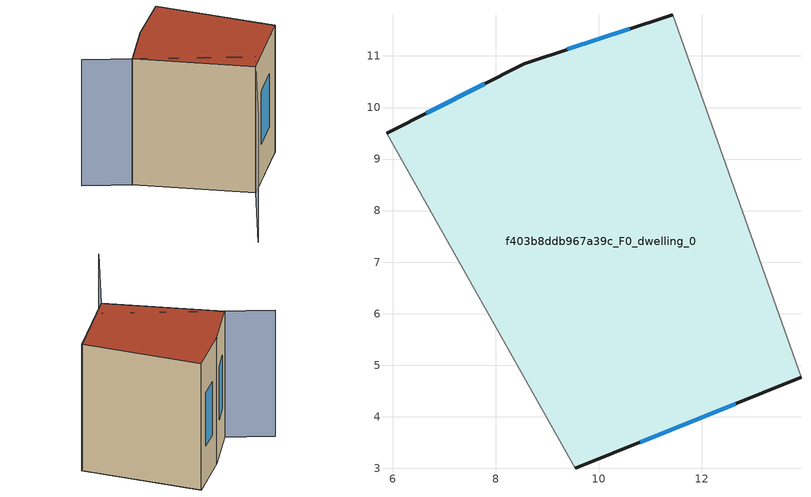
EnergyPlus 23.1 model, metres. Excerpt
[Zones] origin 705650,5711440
f403b8ddb967a39c_F0_dwelling_0
 floor ground (EU_floor_Construction): 13.92,4.77 11.43,11.8 8.56,10.85 5.88,9.5 9.54,3 z0
 wall outside (EU_wall_Construction): 5.88,9.5 8.56,10.85 11.43,11.8 / 13.92,4.77 9.54,3 z0:9
 wall adiabatic (EU_wall_Construction): 9.54,3 5.88,9.5 / 11.43,11.8 13.92,4.77 z0:9
 window (EU_Window_Construction): 6.65,9.89 7.78,10.46 / 9.39,11.13 10.6,11.53 / 12.66,4.25 10.81,3.51 z2.6:6.4
 roof outside (EU_roof_Construction): 11.43,11.8 13.92,4.77 9.54,3 5.88,9.5 8.56,10.85 z9
shading: 4.03,11.88 10.41,3.67 / 10.41,3.67 5.24,-0.34 z0:9
[Building]
EU S2 Campaign: North Axis=0; Terrain=City; Solar Distribution=FullExterior
[Site:Location]
London: Latitude=51.5; Longitude=-0.5; Time Zone=0; Elevation=25
[SizingPeriod:WeatherFileDays]
AnnualSizingPeriod: Begin Month=1; Begin Day of Month=1; End Month=12; End Day of Month=31; Day of Week for Start Day=Monday; Use Weather File Daylight Saving Period=No; Use Weather File Rain and Snow Indicators=No
[MATERIAL]
EU_InternalMass_Material: Roughness=MediumRough; Thickness=0.1; Conductivity=1; Density=1800; Specific Heat=900; Thermal Absorptance=0.9; Solar Absorptance=0.7; Visible Absorptance=0.7
[MATERIAL:NOMASS] Roughness=MediumRough; Thermal Absorptance=0.9; Solar Absorptance=0.7; Visible Absorptance=0.7
Name | Thermal Resistance
EU_wall_NoMass | 0.724719
EU_roof_NoMass | 2.98947
EU_floor_NoMass | 2.39157
[WINDOWMATERIAL:SIMPLEGLAZINGSYSTEM]
EU_Window_SimpleGlazing: UFactor=2.63425; Solar Heat Gain Coefficient=0.76; Visible Transmittance=0.76
[CONSTRUCTION]
EU_wall_Construction: EU_wall_NoMass
EU_roof_Construction: EU_roof_NoMass
EU_floor_Construction: EU_floor_NoMass
EU_InternalMass_Construction: EU_InternalMass_Material
EU_Window_Construction: EU_Window_SimpleGlazing
[ZONE]
f403b8ddb967a39c_F0_dwelling_0: Type=1; Multiplier=1; Ceiling Height=autocalculate; Volume=365.212; Floor Area=autocalculate; Part of Total Floor Area=Yes
[INTERNALMASS]
f403b8ddb967a39c_F0_dwelling_0_EU_InternalMass: Construction=EU_InternalMass_Construction; Zone or ZoneList=f403b8ddb967a39c_F0_dwelling_0; Surface Area=40.5789
[OTHEREQUIPMENT]
EU_Step8_InternalGain_f403b8ddb967a39c_F0_dwelling_0_f000: Fuel Type=Electricity; Zone or ZoneList or Space or SpaceList=f403b8ddb967a39c_F0_dwelling_0; Schedule=EU_Step8_GainSchedule_f403b8ddb967a39c_F0_dwelling_0_f000; Design Level Calculation Method=Watts/Area; Power per Zone Floor Area=1; Fraction Latent=0; Fraction Radiant=0; Fraction Lost=0; Carbon Dioxide Generation Rate=0; EndUse Subcategory=EU_Step8_InternalGains
[ZONEVENTILATION:DESIGNFLOWRATE]
EU_ConstantAir_f403b8ddb967a39c_F0_dwelling_0: Zone or ZoneList or Space or SpaceList=f403b8ddb967a39c_F0_dwelling_0; Schedule=EU_AlwaysOn; Design Flow Rate Calculation Method=AirChanges/Hour; Air Changes per Hour=0.418135; Ventilation Type=Natural; Fan Pressure Rise=0; Fan Total Efficiency=1; Constant Term Coefficient=1; Temperature Term Coefficient=0; Velocity Term Coefficient=0; Velocity Squared Term Coefficient=0; Minimum Indoor Temperature=-100; Maximum Indoor Temperature=100; Delta Temperature=-100; Minimum Outdoor Temperature=-100; Maximum Outdoor Temperature=100; Maximum Wind Speed=40
[HVACTEMPLATE:THERMOSTAT]
EU_HeatOnly_f403b8ddb967a39c_F0_dwelling_0: Constant Heating Setpoint=20; Constant Cooling Setpoint=50
[HVACTEMPLATE:ZONE:IDEALLOADSAIRSYSTEM]
f403b8ddb967a39c_F0_dwelling_0: Template Thermostat=EU_HeatOnly_f403b8ddb967a39c_F0_dwelling_0; System Availability Schedule=EU_AlwaysOn; Maximum Heating Supply Air Temperature=50; Minimum Cooling Supply Air Temperature=13; Maximum Heating Supply Air Humidity Ratio=0.0156; Minimum Cooling Supply Air Humidity Ratio=0.0077; Heating Limit=NoLimit; Cooling Limit=NoLimit; Heating Availability Schedule=EU_AlwaysOn; Cooling Availability Schedule=EU_CoolingOff; Dehumidification Control Type=ConstantSensibleHeatRatio; Cooling Sensible Heat Ratio=0.7; Dehumidification Setpoint=60; Humidification Control Type=None; Humidification Setpoint=30; Outdoor Air Method=None; Outdoor Air Flow Rate per Person=0.00944; Outdoor Air Flow Rate per Zone Floor Area=0; Outdoor Air Flow Rate per Zone=0; Demand Controlled Ventilation Type=None; Outdoor Air Economizer Type=NoEconomizer; Heat Recovery Type=None; Sensible Heat Recovery Effectiveness=0.7; Latent Heat Recovery Effectiveness=0.65
[SIZING:ZONE]
f403b8ddb967a39c_F0_dwelling_0: Zone Cooling Design Supply Air Temperature Input Method=SupplyAirTemperature; Zone Cooling Design Supply Air Temperature=13; Zone Heating Design Supply Air Temperature Input Method=SupplyAirTemperature; Zone Heating Design Supply Air Temperature=50; Zone Cooling Design Supply Air Humidity Ratio=0.008; Zone Heating Design Supply Air Humidity Ratio=0.008; Cooling Design Air Flow Method=DesignDay; Cooling Design Air Flow Rate=0; Cooling Minimum Air Flow per Zone Floor Area=0.000762; Cooling Minimum Air Flow=0; Cooling Minimum Air Flow Fraction=0.2; Heating Design Air Flow Method=DesignDay; Heating Design Air Flow Rate=0; Heating Maximum Air Flow per Zone Floor Area=0.002032; Heating Maximum Air Flow=0.141576; Heating Maximum Air Flow Fraction=0.3; Account for Dedicated Outdoor Air System=No; Dedicated Outdoor Air System Control Strategy=NeutralSupplyAir; Dedicated Outdoor Air Low Setpoint Temperature for Design=autosize; Dedicated Outdoor Air High Setpoint Temperature for Design=autosize; Zone Load Sizing Method=Sensible Load Only No Latent Load; Zone Latent Cooling Design Supply Air Humidity Ratio Input Method=HumidityRatioDifference; Zone Cooling Design Supply Air Humidity Ratio Difference=0.005; Zone Latent Heating Design Supply Air Humidity Ratio Input Method=HumidityRatioDifference; Zone Humidification Design Supply Air Humidity Ratio Difference=0.005
[SCHEDULE:CONSTANT]
Name | Hourly Value
EU_AlwaysOn | 1
EU_CoolingOff | 0
[SCHEDULE:FILE]
EU_Step8_GainSchedule_f403b8ddb967a39c_F0_dwelling_0_f000: File=../../schedules/f403b8ddb967a39c/f403b8ddb967a39c_F0_dwelling_0_f000_gain.csv; Column Number=1; Rows to Skip at Top=0; Number of Hours of Data=8760; Column Separator=Comma; Interpolate to Timestep=No; Minutes per Item=60; Adjust Schedule for Daylight Savings=Yes
